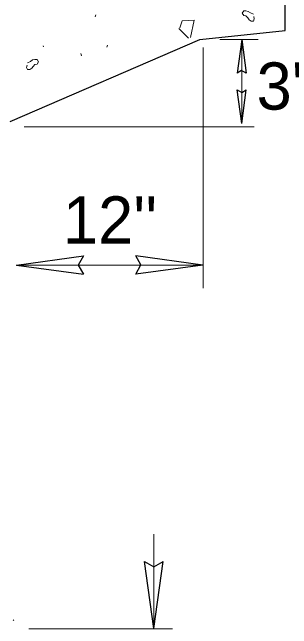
# Model space of a CAD drawing. Extents: x 385 to 753, y -129 to 142.
# Drawn here: x 546.32 to 553.42, y 23.92 to 39.57 of the extents above; entities that cross this region are included whole.
import ezdxf

# ---------------------------------------------------------------- set-up
doc = ezdxf.new("R2010")
doc.units = 0
doc.header["$LTSCALE"] = 0.48
doc.layers.add('1', color=7, linetype='Continuous', lineweight=13)
doc.layers.add('25', color=7, linetype='Continuous', lineweight=13)
doc.layers.add('10', color=7, linetype='Continuous')

msp = doc.modelspace()

# ---------------------------------------------------------------- linework, layer by layer
at = {"layer": '1', "lineweight": 25}
for p, q in [((553.2544, 39.1077), (553.2544, 45.8301)), ((552.1508, 38.8722), (552.0338, 38.0207)), ((552.1508, 38.8722), (552.2678, 38.0207)), ((552.1517, 36.7473), (552.0347, 37.5988)), ((552.1517, 36.7473), (552.2687, 37.5988)), ((546.4253, 33.149), (548.1283, 33.383)), ((551.1622, 33.1507), (549.4592, 33.3847)), ((546.4253, 33.149), (548.1283, 32.915)), ((551.1622, 33.1507), (549.4592, 32.9167)), ((549.919, 23.9197), (549.685, 25.6227)), ((549.919, 23.9197), (550.153, 25.6227))]:
    msp.add_line(p, q, dxfattribs=at)
at = {"layer": '1'}
for p, q in [((551.5949, 38.8793), (552.5693, 38.8793)), ((552.1513, 36.7472), (552.1513, 38.8723)), ((551.1742, 32.5607), (551.1742, 38.6767)), ((546.6285, 36.6563), (552.4655, 36.6563)), ((546.425, 33.1498), (551.1625, 33.1498)), ((549.9182, 23.9193), (549.9182, 26.3206)), ((546.3638, 24.1252), (546.3477, 24.1414)), ((546.739, 23.9193), (550.39, 23.9193))]:
    msp.add_line(p, q, dxfattribs=at)
at = {"layer": '1', "lineweight": 25}
for points in [[(546.2665, 36.7903), (551.0867, 38.8794), (553.2544, 39.1077)], [(552.2678, 38.0207), (552.1496, 38.0866), (552.0338, 38.0207)], [(552.0347, 37.5988), (552.1528, 37.533), (552.2687, 37.5988)], [(548.1283, 33.383), (547.9966, 33.1466), (548.1283, 32.915)], [(549.4592, 32.9167), (549.5909, 33.1531), (549.4592, 33.3847)], [(549.685, 25.6227), (549.9214, 25.4909), (550.153, 25.6227)]]:
    msp.add_lwpolyline(points, dxfattribs=at)
at = {"layer": '25'}
msp.add_line((550.5568, 39.1584), (550.799, 38.9066), dxfattribs=at)
for points in [[(552.4474, 39.5195), (552.3773, 39.5546), (552.3187, 39.5896), (552.2602, 39.6013), (552.2015, 39.6013), (552.1667, 39.5428), (552.2017, 39.4843), (552.2602, 39.4725), (552.3069, 39.4258), (552.3422, 39.379), (552.3887, 39.3439), (552.4474, 39.3439), (552.4707, 39.4025), (552.4592, 39.461)], [(548.4294, 39.4477), (548.4434, 39.5027), (548.4451, 39.5042)], [(550.8508, 38.9293), (550.9428, 39.3692), (550.6387, 39.346), (550.5802, 39.1704)], [(547.1157, 38.6872), (547.1087, 38.7146), (547.1079, 38.7154)], [(548.7238, 38.6784), (548.7378, 38.7334), (548.7394, 38.735)], [(548.0784, 38.4642), (548.0642, 38.5192), (548.0627, 38.5209)], [(546.7107, 38.2858), (546.781, 38.3208), (546.8393, 38.3559), (546.8978, 38.3678), (546.9564, 38.3677), (546.9914, 38.3092), (546.9564, 38.2508), (546.8978, 38.2389), (546.8512, 38.1922), (546.816, 38.1454), (546.7692, 38.1103), (546.7108, 38.1104), (546.6873, 38.1689), (546.699, 38.2272)]]:
    msp.add_lwpolyline(points, dxfattribs=at)

# ---------------------------------------------------------------- texts
at = {"layer": '10'}
for s, p in [("3''", (552.5299, 37.0944)), ("12''", (547.6101, 33.6945))]:
    msp.add_text(s, height=1.2, dxfattribs=at).set_placement(p)

doc.saveas('drawing.dxf')
